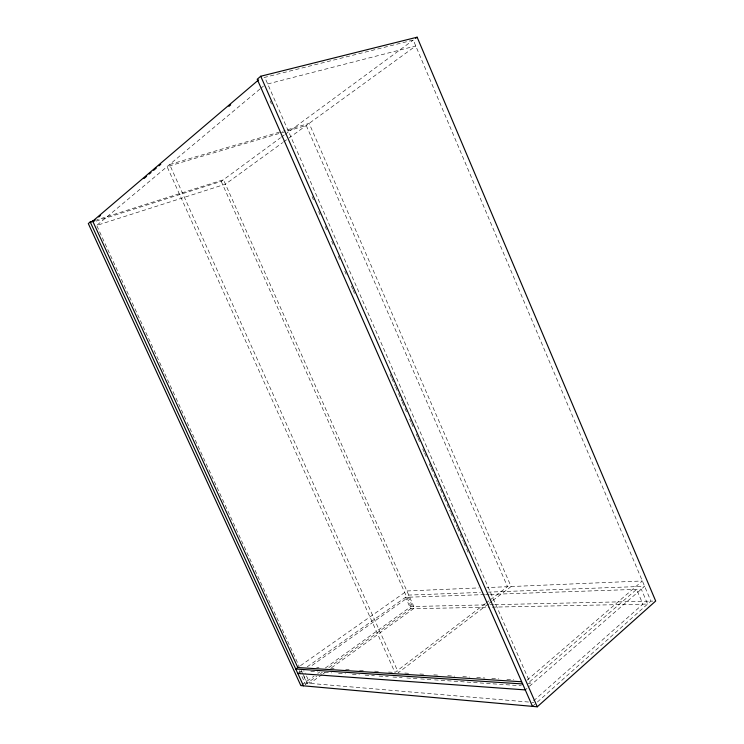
<?xml version="1.0" encoding="UTF-8"?>
<svg xmlns="http://www.w3.org/2000/svg" width="744" height="744" viewBox="0 0 744 744"><rect width="100%" height="100%" fill="white"/><g stroke="black" fill="none" stroke-linecap="round" stroke-linejoin="round"><path stroke-width="0.56" stroke-dasharray="3.72 2.79" d="M532.499 706.372L650.907 601.133L413.264 40.055L262.837 77.841M533.634 700.792L642.881 604.156L636.594 589.35L528.231 682.973M525.273 689.902L527.031 688.377M529.412 686.312L644.62 586.309L488.501 592.112M527.068 680.174L642.36 580.962L486.911 587.565M259.916 89.047L96.692 225.432L225.441 184.168L282.636 142.634M260.8 88.304L263.478 86.062M488.185 604.044L398.393 672.65L169.613 164.498L282.562 131.214M489.106 603.337L491.849 601.245M492.77 600.538L511.1 586.542L309.141 123.383L283.669 130.888M485.367 603.561L394.952 672.446L167.065 166.628L306.249 125.485L507.52 586.691L489.989 600.045M486.297 602.854L489.059 600.752M96.069 221.117L221.238 181.369L280.497 137.761M281.437 137.073L284.236 135.008M285.175 134.32L413.264 40.055M283.576 141.955L415.766 45.951L266.389 84.286M322.115 674.548L309.867 683.373L305.133 673.06M323.054 673.869L324.942 672.511M331.536 667.759L413.478 608.694L408.354 597.218L309.876 666.977M305.338 684.489L316.674 676.333M320.45 673.618L322.329 672.26M328.829 667.591L413.794 606.49L223.47 179.732L96.683 219.908M301.776 684.917L314.014 676.129M317.781 673.432L319.66 672.074M325.305 668.028L410.976 606.555L488.975 604.798M297.795 673.469L301.59 670.79L304.194 671.004M307.216 666.81L408.707 595.079L480.401 592.419M300.492 665.675L406.866 590.969L478.792 587.909M484.521 594.596L405.545 597.311L410.651 608.75L489.636 607.188M485.683 594.549L489.161 594.428M490.324 594.391L641.309 589.183L647.615 604.063L490.798 607.169M490.129 604.77L493.598 604.686M494.76 604.667L652.814 601.096M316.684 667.601L319.009 667.74M330.596 668.456L334.084 668.67M345.681 669.395L349.159 669.609M359.594 670.251L364.235 670.539M374.669 671.19L379.31 671.469M388.582 672.046L394.385 672.409M404.82 673.05L409.46 673.339M419.895 673.99L424.536 674.269M433.808 674.845L439.611 675.208M447.73 675.71L454.686 676.138M462.805 676.64L469.762 677.068M476.718 677.505L484.837 678.007M491.793 678.435L498.75 678.863M506.869 679.365L513.825 679.802M528.035 683.243L530.351 683.392L264.79 77.357M310.797 671.451L317.734 671.925M324.672 672.39L331.61 672.864M338.557 673.339L345.495 673.804M352.433 674.278L359.371 674.752M365.155 675.143L374.409 675.775M379.04 676.091L388.294 676.715M392.916 677.031L402.169 677.663M406.801 677.979L419.523 678.844M420.676 678.919L433.408 679.784M434.561 679.867L521.312 685.763M528.538 702.038L307.198 683.15L301.543 670.818M531.904 702.327L533.783 702.485M96.906 225.888L153.673 349.485M154.157 350.536L164.35 372.725M164.833 373.776L175.51 397.017M175.993 398.077L186.66 421.318M187.153 422.369L299.228 666.391M301.171 670.623L306.993 683.299M299.246 670.623L305.552 684.331M221.238 181.369L410.976 606.555M270.053 100.84L271.458 104.039M312.071 196.639L313.475 199.829M318.609 211.538L320.013 214.728M325.147 226.436L326.551 229.636M331.685 241.335L333.089 244.534M338.222 256.243L339.627 259.433M344.76 271.142L346.155 274.331M351.298 286.04L352.693 289.239M353.158 290.299L354.562 293.489M390.051 374.39L391.446 377.58M391.911 378.64L395.185 386.099M395.65 387.159L397.984 392.479M398.449 393.548L401.723 400.997M402.188 402.058L404.522 407.387M404.987 408.447L407.321 413.766M409.656 419.086L411.06 422.285M411.525 423.345L413.859 428.674M416.194 433.994L417.598 437.184M418.063 438.253L420.397 443.573M422.732 448.892L424.127 452.082M424.601 453.152L426.935 458.471M429.269 463.791L430.664 466.99M431.139 468.05L433.473 473.37M433.938 474.44L437.202 481.889M437.667 482.949L440.002 488.278M440.476 489.338L443.74 496.787M444.205 497.857L446.539 503.176M447.005 504.237L450.278 511.695M450.743 512.756L453.077 518.075M453.542 519.145L456.816 526.594M457.281 527.654L459.615 532.983M460.08 534.043L463.354 541.493M463.819 542.562L466.153 547.882M466.618 548.942L468.953 554.261"/><path stroke-width="1.12" d="M94.618 220.559L90.21 221.954L88.313 223.581L300.836 685.587L537.252 706.8L655.687 601.031L417.142 37.2L260.735 76.241L257.219 79.255L532.499 706.372M91.661 222.065L258.67 79.831M93.409 221.507L95.186 220.001M98.729 216.988L100.496 215.49M143.955 178.56L146.605 176.309M149.265 174.059L151.032 172.552M153.627 170.348L156.287 168.088M158.946 165.828L160.751 164.294M228.901 106.392L230.668 104.885M415.589 38.344L417.142 37.2M298.595 667.005L295.749 669.014L522.66 683.959M521.498 681.755L297.833 667.545L92.721 221.154M297.795 673.469L525.273 689.902M90.21 221.954L303.478 685.829M260.735 76.241L537.252 706.8"/></g></svg>
